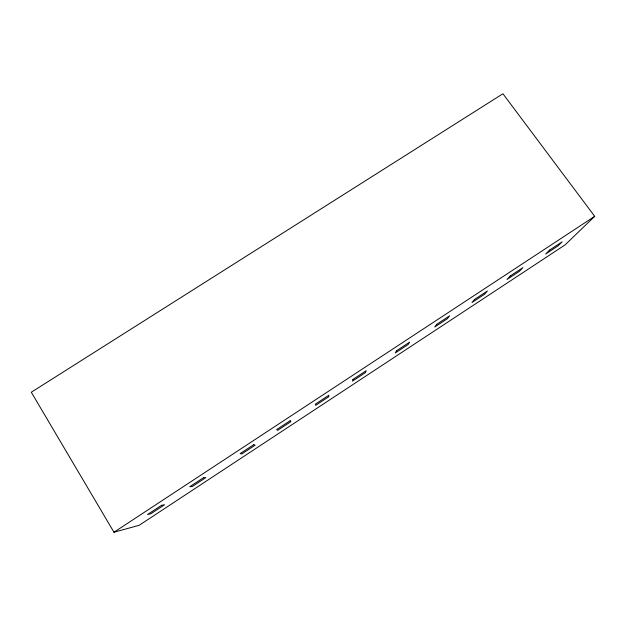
<?xml version="1.0" encoding="UTF-8"?>
<svg xmlns="http://www.w3.org/2000/svg" width="626" height="626" viewBox="0 0 626 626"><rect width="100%" height="100%" fill="white"/><g stroke="black" fill="none" stroke-linecap="round" stroke-linejoin="round"><path stroke-width="0.94" d="M594.7 216.33L565.098 244.883L139.152 525.316L113.971 532.241L31.3 392.228L502.928 93.759L594.7 216.33L113.971 532.241M328.752 395.327L328.744 396.743L315.637 405.366L315.394 404.114L328.752 395.327M352.947 379.419L352.501 381.117L365.482 372.572L366.171 370.717L352.947 379.419M396.548 350.74L395.319 352.947L408.16 344.496L409.623 342.14L396.548 350.74M436.682 324.346L434.741 327.015L447.449 318.65L449.617 315.833L436.682 324.346M474.594 299.408L471.988 302.507L484.571 294.228L487.404 290.98L474.594 299.408M510.229 275.972L506.997 279.47L519.47 271.269L522.921 267.623L510.229 275.972M549.55 250.11L545.645 254.046L557.993 245.924L562.109 241.847L549.55 250.11M161.469 505.346L147.533 514.517L150.889 513.75L164.568 504.752L161.469 505.346M203.56 477.669L189.764 486.738L192.323 486.488L205.86 477.583L203.56 477.669M253.765 444.648L240.149 453.6L241.769 453.96L255.134 445.172L253.765 444.648M290.167 420.711L276.676 429.577L277.615 430.375L290.863 421.666L290.167 420.711"/></g></svg>
